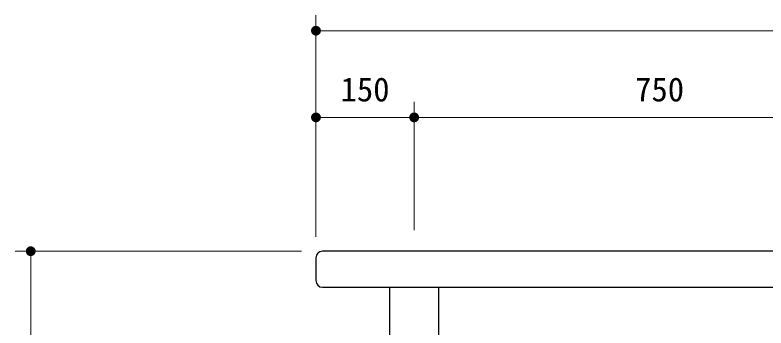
# Model space of a CAD drawing. Units: millimetres at full size, sheet at 1:20. Extents: x 0 to 8400, y 0 to 5940.
# Drawn here: x 1032 to 2179, y 2276 to 2754 of the extents above; entities that cross this region are included whole.
import ezdxf
from ezdxf.enums import TextEntityAlignment as Align

# ---------------------------------------------------------------- set-up
doc = ezdxf.new("R2010")
doc.units = ezdxf.units.MM
doc.header["$LTSCALE"] = 20
doc.layers.add('D-STR-DIM\u3000寸法線、寸法値', color=7, linetype='Continuous', lineweight=13)
doc.layers.add('D-STR\u3000構造物外形線', color=1, linetype='Continuous', lineweight=25)
doc.styles.add('ＭＳ ゴシック', font='')
doc.styles.get('ＭＳ ゴシック').set_extended_font_data('MS Gothic')

# ---------------------------------------------------------------- blocks, each defined once
blk = doc.blocks.new('filled_dot')
at = {"color": 0, "linetype": 'Continuous', "lineweight": -2, "const_width": 1.25}
blk.add_lwpolyline([(-0.625, 0, 1), (0.625, 0, 1)], format="xyb", close=True, dxfattribs=at)

msp = doc.modelspace()

# ---------------------------------------------------------------- linework, layer by layer
at = {"layer": 'D-STR-DIM\u3000寸法線、寸法値'}
for p, q in [((1491.69, 2414.82), (1491.69, 2753.8)), ((1491.69, 2729.8), (3291.69, 2729.8)), ((1491.69, 2414.82), (1491.69, 2621.33)), ((1641.69, 2424.82), (1641.69, 2621.33)), ((1641.69, 2424.82), (1641.69, 2621.33)), ((1491.69, 2597.33), (1641.69, 2597.33)), ((1641.69, 2597.33), (2391.69, 2597.33)), ((1469.69, 2392.82), (1031.85, 2392.82)), ((1055.85, 2392.82), (1055.85, 1992.82))]:
    msp.add_line(p, q, dxfattribs=at)
at = {"layer": 'D-STR\u3000構造物外形線'}
for p, q in [((3281.69, 2392.82), (1501.69, 2392.82)), ((1491.69, 2382.82), (1491.69, 2347.82)), ((1501.69, 2337.82), (3281.69, 2337.82))]:
    msp.add_line(p, q, dxfattribs=at)
msp.add_lwpolyline([(1604.19, 2337.82), (1604.19, 2262.82), (1679.19, 2262.82), (1679.19, 2337.82)], dxfattribs=at)
for centre, start, end in [((1501.69, 2382.82), 90, 180), ((1501.69, 2347.82), 180, 270)]:
    msp.add_arc(centre, 10, start, end, dxfattribs=at)

# ---------------------------------------------------------------- block references
at = {"layer": 'D-STR-DIM\u3000寸法線、寸法値', "xscale": 6, "yscale": 6}
for p in [(1491.69, 2729.8), (1491.69, 2597.33), (1641.69, 2597.33)]:
    msp.add_blockref('filled_dot', p, dxfattribs=at)
for p, rotation in [((1641.69, 2597.33), 180), ((1055.85, 2392.82), 270)]:
    msp.add_blockref('filled_dot', p, dxfattribs=dict(at, rotation=rotation))

# ---------------------------------------------------------------- texts
at = {"layer": 'D-STR-DIM\u3000寸法線、寸法値', "style": 'ＭＳ ゴシック'}
for s, p in [('150', (1566.69, 2640.09)), ('750', (2016.69, 2640.09))]:
    msp.add_text(s, height=36.66, dxfattribs=at).set_placement(p, align=Align.MIDDLE_CENTER)

doc.saveas('drawing.dxf')
